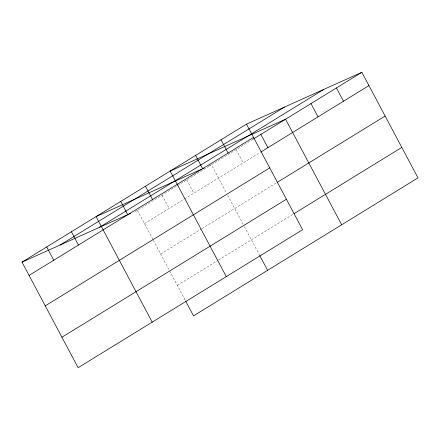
<?xml version="1.0" encoding="UTF-8"?>
<svg xmlns="http://www.w3.org/2000/svg" width="440" height="440" viewBox="0 0 440 440"><rect width="100%" height="100%" fill="white"/><g stroke="black" fill="none" stroke-linecap="round" stroke-linejoin="round"><path stroke-width="0.33" stroke-dasharray="2.2 1.65" d="M134.937 211.393L137.395 210.293L177.018 185.939M177.59 185.581L210.898 165.11M252.819 139.343L211.475 164.758L226.468 192.962M144.458 223.57L184.08 199.215M184.652 198.864L260.453 152.268M160.649 254.023L201.421 228.96M201.993 228.608L276.645 182.721M177.331 285.401L218.103 260.337M218.674 259.985L293.326 214.099M209.017 165.864L210.859 165.033M236.165 149.578L243.227 162.855M227.739 195.355L243.067 224.18M244.349 226.589L259.347 254.793M186.78 179.933L193.842 193.215M162.085 195.113L169.147 208.389M137.395 210.293L153.027 239.69M153.346 240.29L185.268 300.327"/><path stroke-width="0.66" d="M246.477 124.146L302.605 229.708L78.128 367.692L22 262.13L246.477 124.146L361.873 72.309L418 177.87L193.523 315.854L185.587 300.927M60.082 245.02L284.559 107.041M99.314 227.398L323.791 89.413M29.062 275.407L253.539 137.423M253.391 138.991L361.873 72.309M261.024 151.916L368.929 85.586M45.254 305.861L269.731 167.877M277.216 182.369L385.127 116.039M61.936 337.238L286.413 199.254M293.904 213.747L401.808 147.416M204.1 168.069L96.08 216.596L152.207 322.157M22 262.13L130.642 213.329M336.43 87.945L343.492 101.228M310.992 103.587L318.048 116.864M341.677 224.785L285.549 119.224L170.154 171.061L226.281 276.623M260.86 134.404L267.916 147.68M221.034 139.783L228.096 153.065M259.666 255.393L267.603 270.32M195.597 155.424L202.653 168.702M145.464 186.236L152.521 199.518M120.769 201.416L127.831 214.693M71.385 231.77L78.447 245.053M46.695 246.95L53.752 260.227"/></g></svg>
